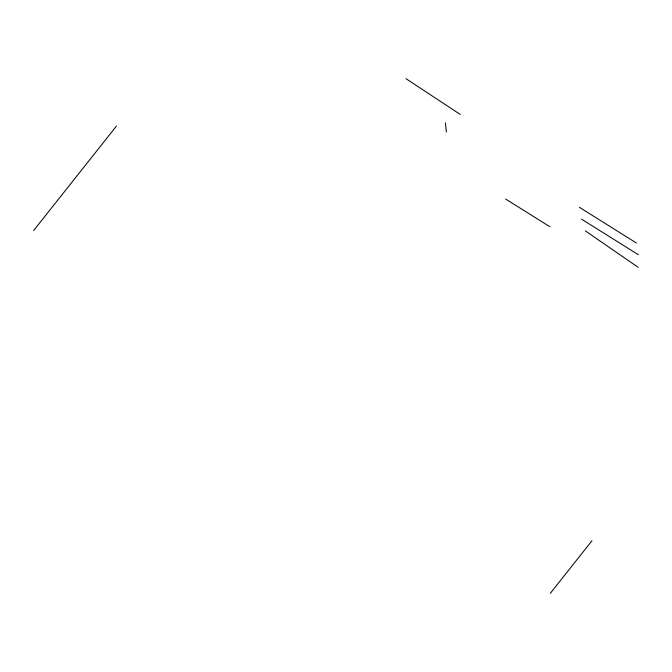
<?xml version="1.0" encoding="UTF-8"?>
<svg xmlns="http://www.w3.org/2000/svg" width="672" height="672" viewBox="0 0 672 672"><rect width="100%" height="100%" fill="white"/><g stroke="black" fill="none" stroke-linecap="round" stroke-linejoin="round"><path stroke-width="1.01" d="M33.6 230.605L116.407 126.101M550.318 593.317L591.965 540.758M579.365 207.295L636.418 243.012M581.532 219.139L638.4 254.755M505.638 199.038L549.872 226.733M405.997 78.683L460.32 114.484M585.337 230.891L638.173 267.322M445.393 122.774L446.368 132.048"/></g></svg>
